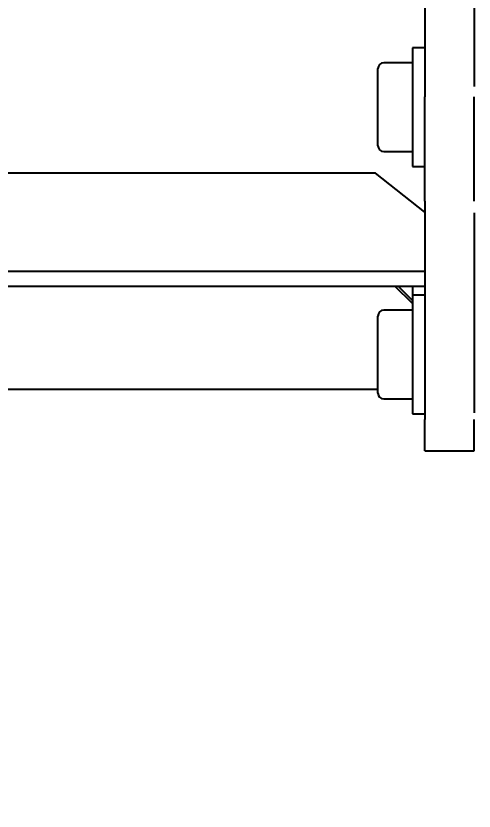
# Model space of a CAD drawing. Header units: millimetres. Extents: x 160 to 8396, y -16 to 5840.
# Drawn here: x 4300.3 to 4393.2, y 4626.7 to 4787.7 of the extents above; entities that cross this region are included whole.
import ezdxf

# ---------------------------------------------------------------- set-up
doc = ezdxf.new("R2010")
doc.units = ezdxf.units.MM
doc.header["$LTSCALE"] = 20
doc.styles.add('SLDTEXTSTYLE1', font='TXT', dxfattribs={"width": 0.605})
doc.dimstyles.new('SLDDIMSTYLE1', dxfattribs={"dimtxt": 70, "dimasz": 60, "dimexe": 0, "dimexo": 0.0625, "dimgap": 17.5, "dimtad": 2, "dimdec": 0, "dimrnd": 1e-09, "dimzin": 12, "dimdsep": 46, "dimtxsty": 'SLDTEXTSTYLE1', "dimsah": 1, "dimcen": 0.09, "dimadec": 0, "dimazin": 3, "dimtol": 1, "dimtfac": 1, "dimtdec": 3, "dimtofl": 0, "dimtmove": 0, "dimatfit": 3, "dimfxl": 0, "dimfrac": 2, "dimtolj": 1, "dimarcsym": 0})
doc.dimstyles.new('SLDDIMSTYLE2', dxfattribs={"dimtxt": 0.18, "dimasz": 20, "dimexe": 0, "dimexo": 0.0625, "dimgap": 0, "dimtad": 0, "dimtih": 1, "dimtoh": 1, "dimdec": 0, "dimrnd": 1e-09, "dimzin": 0, "dimdsep": 46, "dimtxsty": 'Standard', "dimblk1": 'DOT', "dimblk2": 'DOT', "dimsah": 1, "dimcen": 0.09, "dimadec": 0, "dimazin": 0, "dimtfac": 20, "dimtdec": 0, "dimtofl": 0, "dimtmove": 0, "dimatfit": 3, "dimldrblk": 'DOT', "dimfxl": 0, "dimfrac": 2, "dimtolj": 1, "dimtzin": 0, "dimarcsym": 0})

# ---------------------------------------------------------------- blocks, each defined once
blk = doc.blocks.new('_D_9')
at = {"color": 7, "linetype": 'Continuous', "lineweight": 0}
for p, q in [((4574.2, 5069.25), (4574.2, 1335.28)), ((2992.21, 3609.87), (2992.21, 1335.28)), ((4574.2, 1355.28), (2992.21, 1355.28))]:
    blk.add_line(p, q, dxfattribs=at)
at = {"color": 7, "linetype": 'Continuous', "lineweight": 18}
for points in [[(2992.21, 1355.28), (3052.21, 1345.28), (3052.21, 1365.28)], [(4574.2, 1355.28), (4514.2, 1365.28), (4514.2, 1345.28)]]:
    blk.add_solid(points, dxfattribs=at)
at = {"color": 7, "linetype": 'Continuous', "lineweight": 18, "char_height": 70, "attachment_point": 1, "style": 'SLDTEXTSTYLE1'}
for s, insert in [('1582', (3644.82, 1445.51)), ('*', (3842.08, 1445.51))]:
    blk.add_mtext(s, dxfattribs=dict(at, insert=insert))
blk = doc.blocks.new('_Dot')
at = {"color": 0, "linetype": 'ByBlock', "lineweight": -2}
blk.add_line((-0.5, 0), (-1, 0), dxfattribs=at)
at = {"color": 0, "linetype": 'ByBlock', "const_width": 0.5}
blk.add_lwpolyline([(-0.25, 0, 1), (0.25, 0, 1)], format="xyb", close=True, dxfattribs=at)

msp = doc.modelspace()

# ---------------------------------------------------------------- linework, layer by layer
at = {"color": 7, "linetype": 'Continuous', "lineweight": 25}
for p, q in [((4383.2, 4841.38), (4383.2, 4773.4)), ((4393.2, 4841.38), (4393.2, 4773.4)), ((4383.2, 4781.24), (4380.7, 4781.24)), ((4380.7, 4781.24), (4380.7, 4758.58)), ((4380.7, 4778.24), (4374.9, 4778.24)), ((4373.7, 4761.44), (4373.7, 4777.04)), ((4383.2, 4773.4), (4383.2, 4771.36)), ((4383.2, 4750.21), (4383.2, 4771.36)), ((4393.2, 4750.21), (4393.2, 4771.36)), ((4374.9, 4760.24), (4380.7, 4760.24)), ((4380.7, 4758.58), (4380.7, 4757.24)), ((4380.7, 4757.24), (4383.2, 4757.24)), ((4373.2, 4755.89), (4243.2, 4755.89)), ((4383.2, 4747.95), (4373.2, 4755.89)), ((4383.2, 4750.21), (4383.2, 4749.06)), ((4383.2, 4749.06), (4383.2, 4707.32)), ((4393.2, 4747.85), (4393.2, 4707.32)), ((4253.2, 4736.05), (4383.2, 4736.05)), ((4253.2, 4733.01), (4383.2, 4733.01)), ((4380.7, 4729.47), (4377.13, 4733.01)), ((4377.79, 4733.01), (4380.7, 4730.12)), ((4380.7, 4733.01), (4380.7, 4731.15)), ((4383.2, 4731.15), (4380.7, 4731.15)), ((4380.7, 4731.15), (4380.7, 4707.15)), ((4380.7, 4728.15), (4374.9, 4728.15)), ((4373.7, 4711.35), (4373.7, 4726.95)), ((4233.2, 4712.12), (4373.7, 4712.12)), ((4374.9, 4710.15), (4380.7, 4710.15)), ((4380.7, 4707.15), (4383.2, 4707.15)), ((4383.2, 4707.32), (4383.2, 4705.98)), ((4383.2, 4699.67), (4383.2, 4705.98)), ((4393.2, 4699.67), (4393.2, 4705.98)), ((4383.2, 4699.67), (4383.2, 4699.62)), ((4383.2, 4699.62), (4393.2, 4699.62))]:
    msp.add_line(p, q, dxfattribs=at)
for centre, start, end in [((4374.9, 4777.04), 90, 180), ((4374.9, 4761.44), 180, 270), ((4374.9, 4726.95), 90, 180), ((4374.9, 4711.35), 180, 270)]:
    msp.add_arc(centre, 1.2, start, end, dxfattribs=at)

# ---------------------------------------------------------------- dimensions: what is measured, and where the dimension line sits
at = {"color": 7, "linetype": 'Continuous', "lineweight": 18}
dim = msp.add_linear_dim(base=(2992.21, 1355.28), p1=(4574.2, 5069.25), p2=(2992.21, 3609.87), text='<>*', dimstyle='SLDDIMSTYLE1', dxfattribs=at)
dim.commit()
dim.dimension.update_dxf_attribs({"geometry": '_D_9', "text_midpoint": (3758.81, 1355.28), "dimtype": 160})

# ---------------------------------------------------------------- leaders
at = {"color": 7, "linetype": 'Continuous', "lineweight": 0}
msp.add_leader([(4058.35, 4278.8), (4972.02, 4757.3), (5044.94, 4757.3)], dimstyle='SLDDIMSTYLE2', dxfattribs=at)

doc.saveas('drawing.dxf')
